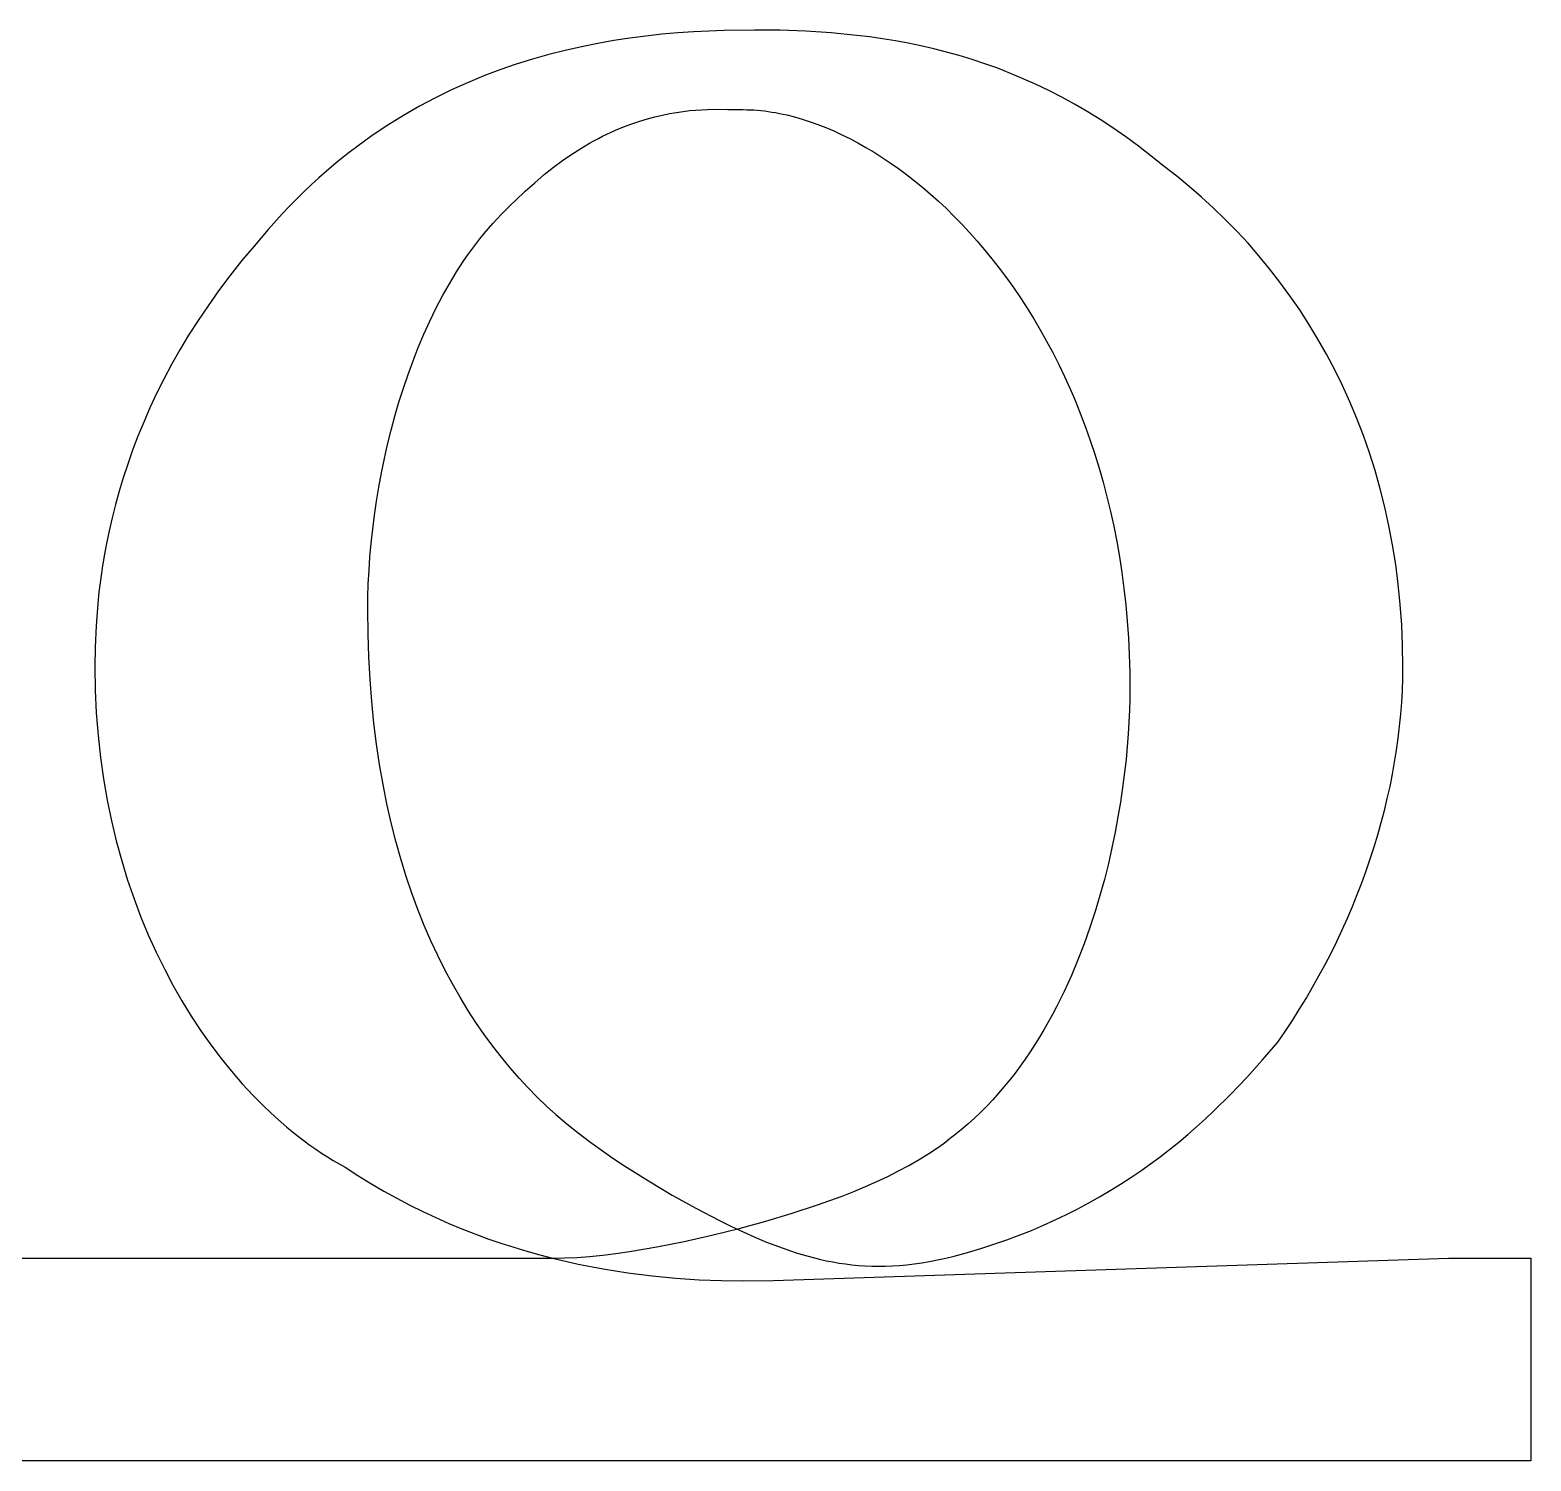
# Model space of a CAD drawing. Extents: x 0 to 794, y 0 to 176.
# Drawn here: x 608.8 to 793.8, y 0 to 176.4 of the extents above; entities that cross this region are included whole.
import ezdxf

# ---------------------------------------------------------------- set-up
doc = ezdxf.new("R2010")
doc.units = 0
doc.layers.add('4', color=96, linetype='CONTINUOUS')
doc.layers.add('5', color=7, linetype='CONTINUOUS')

msp = doc.modelspace()

# ---------------------------------------------------------------- linework, layer by layer
at = {"layer": '4', "color": 1}
for p, q in [((686.71, 175.87), (684.75, 175.65)), ((688.66, 176.04), (686.71, 175.87)), ((690.59, 176.18), (688.66, 176.04)), ((694.4, 176.35), (690.59, 176.18)), ((698.13, 176.4), (694.4, 176.35)), ((701.29, 176.37), (698.13, 176.4)), ((704.44, 176.25), (701.29, 176.37)), ((707.59, 176.05), (704.44, 176.25)), ((710.75, 175.74), (707.59, 176.05)), ((712.32, 175.55), (710.75, 175.74)), ((674.79, 173.89), (672.79, 173.38)), ((676.8, 174.34), (674.79, 173.89)), ((678.8, 174.74), (676.8, 174.34)), ((680.79, 175.09), (678.8, 174.74)), ((682.78, 175.39), (680.79, 175.09)), ((684.75, 175.65), (682.78, 175.39)), ((713.9, 175.32), (712.32, 175.55)), ((715.48, 175.07), (713.9, 175.32)), ((717.06, 174.78), (715.48, 175.07)), ((718.63, 174.45), (717.06, 174.78)), ((720.21, 174.09), (718.63, 174.45)), ((721.79, 173.69), (720.21, 174.09)), ((668.77, 172.19), (666.76, 171.5)), ((670.78, 172.81), (668.77, 172.19)), ((672.79, 173.38), (670.78, 172.81)), ((723.36, 173.25), (721.79, 173.69)), ((724.94, 172.77), (723.36, 173.25)), ((726.52, 172.24), (724.94, 172.77)), ((728.1, 171.68), (726.52, 172.24)), ((664.76, 170.74), (662.77, 169.91)), ((666.76, 171.5), (664.76, 170.74)), ((729.67, 171.06), (728.1, 171.68)), ((731.25, 170.4), (729.67, 171.06)), ((732.83, 169.69), (731.25, 170.4)), ((660.78, 169.02), (658.8, 168.05)), ((662.77, 169.91), (660.78, 169.02)), ((734.4, 168.93), (732.83, 169.69)), ((735.98, 168.12), (734.4, 168.93)), ((656.83, 167.01), (654.88, 165.88)), ((658.8, 168.05), (656.83, 167.01)), ((690.13, 166.46), (690.9, 166.53)), ((690.9, 166.53), (691.64, 166.58)), ((691.64, 166.58), (692.35, 166.61)), ((692.35, 166.61), (693.66, 166.63)), ((693.66, 166.63), (694.83, 166.62)), ((694.83, 166.62), (696.73, 166.59)), ((696.73, 166.59), (697.16, 166.58)), ((697.16, 166.58), (697.59, 166.57)), ((697.59, 166.57), (698.03, 166.55)), ((698.03, 166.55), (698.47, 166.51)), ((698.47, 166.51), (698.91, 166.47)), ((737.56, 167.26), (735.98, 168.12)), ((739.14, 166.34), (737.56, 167.26)), ((652.94, 164.68), (651.01, 163.39)), ((654.88, 165.88), (652.94, 164.68)), ((682, 164.47), (683, 164.84)), ((683, 164.84), (683.98, 165.17)), ((683.98, 165.17), (684.93, 165.46)), ((684.93, 165.46), (685.86, 165.71)), ((685.86, 165.71), (686.77, 165.92)), ((686.77, 165.92), (687.65, 166.1)), ((687.65, 166.1), (688.51, 166.25)), ((688.51, 166.25), (689.34, 166.37)), ((689.34, 166.37), (690.13, 166.46)), ((698.91, 166.47), (699.36, 166.42)), ((699.36, 166.42), (699.81, 166.36)), ((699.81, 166.36), (700.27, 166.29)), ((700.27, 166.29), (700.73, 166.22)), ((700.73, 166.22), (701.19, 166.13)), ((701.19, 166.13), (702.12, 165.93)), ((702.12, 165.93), (703.06, 165.69)), ((703.06, 165.69), (704.01, 165.41)), ((704.01, 165.41), (704.97, 165.1)), ((704.97, 165.1), (705.94, 164.76)), ((705.94, 164.76), (706.91, 164.37)), ((740.71, 165.36), (739.14, 166.34)), ((742.29, 164.33), (740.71, 165.36)), ((651.01, 163.39), (650.06, 162.71)), ((678.34, 162.75), (678.88, 163.04)), ((678.88, 163.04), (679.41, 163.31)), ((679.41, 163.31), (679.94, 163.57)), ((679.94, 163.57), (680.98, 164.04)), ((680.98, 164.04), (682, 164.47)), ((706.91, 164.37), (707.89, 163.96)), ((707.89, 163.96), (708.88, 163.5)), ((708.88, 163.5), (709.87, 163.01)), ((709.87, 163.01), (710.87, 162.48)), ((743.87, 163.23), (742.29, 164.33)), ((745.44, 162.08), (743.87, 163.23)), ((648.17, 161.3), (647.23, 160.55)), ((649.11, 162.02), (648.17, 161.3)), ((650.06, 162.71), (649.11, 162.02)), ((674.48, 160.32), (675.6, 161.09)), ((675.6, 161.09), (676.71, 161.8)), ((676.71, 161.8), (677.26, 162.13)), ((677.26, 162.13), (677.8, 162.45)), ((677.8, 162.45), (678.34, 162.75)), ((710.87, 162.48), (711.86, 161.92)), ((711.86, 161.92), (712.86, 161.33)), ((712.86, 161.33), (713.86, 160.69)), ((747.02, 160.86), (745.44, 162.08)), ((646.29, 159.79), (645.36, 159)), ((647.23, 160.55), (646.29, 159.79)), ((672.2, 158.57), (673.35, 159.48)), ((673.35, 159.48), (674.48, 160.32)), ((713.86, 160.69), (714.86, 160.03)), ((714.86, 160.03), (715.86, 159.32)), ((715.86, 159.32), (716.85, 158.59)), ((748.6, 159.58), (747.02, 160.86)), ((750.16, 158.37), (748.6, 159.58)), ((643.53, 157.35), (642.62, 156.49)), ((644.44, 158.19), (643.53, 157.35)), ((645.36, 159), (644.44, 158.19)), ((669.87, 156.52), (671.04, 157.58)), ((671.04, 157.58), (672.2, 158.57)), ((716.85, 158.59), (717.85, 157.81)), ((717.85, 157.81), (718.84, 157.01)), ((751.7, 157.12), (750.16, 158.37)), ((641.71, 155.61), (640.82, 154.7)), ((642.62, 156.49), (641.71, 155.61)), ((668.69, 155.37), (669.87, 156.52)), ((718.84, 157.01), (719.82, 156.17)), ((719.82, 156.17), (720.8, 155.29)), ((753.21, 155.81), (751.7, 157.12)), ((754.69, 154.46), (753.21, 155.81)), ((639.93, 153.76), (638.17, 151.82)), ((640.82, 154.7), (639.93, 153.76)), ((666.41, 153.14), (666.96, 153.72)), ((666.96, 153.72), (667.53, 154.29)), ((667.53, 154.29), (668.11, 154.84)), ((668.11, 154.84), (668.69, 155.37)), ((720.8, 155.29), (721.77, 154.38)), ((721.77, 154.38), (722.73, 153.43)), ((756.14, 153.05), (754.69, 154.46)), ((638.17, 151.82), (636.45, 149.77)), ((664.8, 151.31), (665.33, 151.94)), ((665.33, 151.94), (665.86, 152.55)), ((665.86, 152.55), (666.41, 153.14)), ((722.73, 153.43), (723.68, 152.45)), ((723.68, 152.45), (724.63, 151.44)), ((757.56, 151.6), (756.14, 153.05)), ((663.29, 149.36), (663.78, 150.02)), ((663.78, 150.02), (664.29, 150.68)), ((664.29, 150.68), (664.8, 151.31)), ((724.63, 151.44), (725.56, 150.39)), ((725.56, 150.39), (726.48, 149.31)), ((758.95, 150.11), (757.56, 151.6)), ((760.29, 148.56), (758.95, 150.11)), ((636.45, 149.77), (634.91, 147.93)), ((661.4, 146.58), (662.32, 147.99)), ((662.32, 147.99), (662.8, 148.68)), ((662.8, 148.68), (663.29, 149.36)), ((726.48, 149.31), (727.39, 148.19)), ((727.39, 148.19), (728.29, 147.04)), ((761.61, 146.97), (760.29, 148.56)), ((634.91, 147.93), (633.46, 146.09)), ((660.52, 145.12), (661.4, 146.58)), ((728.29, 147.04), (729.17, 145.85)), ((762.88, 145.33), (761.61, 146.97)), ((633.46, 146.09), (632.08, 144.25)), ((659.68, 143.62), (660.52, 145.12)), ((729.17, 145.85), (730.04, 144.64)), ((730.04, 144.64), (730.89, 143.39)), ((764.11, 143.64), (762.88, 145.33)), ((632.08, 144.25), (630.78, 142.42)), ((658.87, 142.09), (659.68, 143.62)), ((730.89, 143.39), (731.73, 142.1)), ((765.31, 141.91), (764.11, 143.64)), ((629.55, 140.59), (628.39, 138.77)), ((630.78, 142.42), (629.55, 140.59)), ((658.11, 140.52), (658.87, 142.09)), ((731.73, 142.1), (732.54, 140.78)), ((732.54, 140.78), (733.34, 139.43)), ((766.45, 140.13), (765.31, 141.91)), ((628.39, 138.77), (627.3, 136.96)), ((656.69, 137.28), (657.38, 138.91)), ((657.38, 138.91), (658.11, 140.52)), ((733.34, 139.43), (734.12, 138.04)), ((767.56, 138.31), (766.45, 140.13)), ((627.3, 136.96), (626.29, 135.16)), ((656.04, 135.62), (656.69, 137.28)), ((734.12, 138.04), (734.87, 136.63)), ((768.62, 136.44), (767.56, 138.31)), ((626.29, 135.16), (625.33, 133.36)), ((655.43, 133.94), (656.04, 135.62)), ((734.87, 136.63), (735.61, 135.18)), ((735.61, 135.18), (736.32, 133.69)), ((769.63, 134.52), (768.62, 136.44)), ((625.33, 133.36), (624.44, 131.58)), ((654.85, 132.24), (655.43, 133.94)), ((736.32, 133.69), (737.01, 132.17)), ((770.59, 132.56), (769.63, 134.52)), ((624.44, 131.58), (623.61, 129.81)), ((654.31, 130.53), (654.85, 132.24)), ((737.01, 132.17), (737.67, 130.63)), ((771.5, 130.55), (770.59, 132.56)), ((623.61, 129.81), (622.85, 128.06)), ((653.8, 128.8), (654.31, 130.53)), ((737.67, 130.63), (738.31, 129.04)), ((772.35, 128.5), (771.5, 130.55)), ((622.85, 128.06), (622.14, 126.32)), ((653.34, 127.06), (653.8, 128.8)), ((738.31, 129.04), (738.92, 127.43)), ((773.16, 126.41), (772.35, 128.5)), ((622.14, 126.32), (621.48, 124.59)), ((652.91, 125.31), (653.34, 127.06)), ((738.92, 127.43), (739.51, 125.78)), ((739.51, 125.78), (740.06, 124.1)), ((773.91, 124.27), (773.16, 126.41)), ((621.48, 124.59), (620.88, 122.89)), ((652.51, 123.56), (652.91, 125.31)), ((740.06, 124.1), (740.59, 122.39)), ((774.6, 122.09), (773.91, 124.27)), ((620.88, 122.89), (620.33, 121.2)), ((652.15, 121.81), (652.51, 123.56)), ((740.59, 122.39), (741.09, 120.65)), ((775.23, 119.86), (774.6, 122.09)), ((620.33, 121.2), (619.83, 119.54)), ((651.83, 120.06), (652.15, 121.81)), ((741.09, 120.65), (741.56, 118.87)), ((619.83, 119.54), (619.37, 117.89)), ((651.54, 118.31), (651.83, 120.06)), ((741.56, 118.87), (741.99, 117.06)), ((775.8, 117.59), (775.23, 119.86)), ((619.37, 117.89), (618.96, 116.27)), ((651.07, 114.85), (651.29, 116.58)), ((651.29, 116.58), (651.54, 118.31)), ((741.99, 117.06), (742.39, 115.22)), ((776.31, 115.28), (775.8, 117.59)), ((618.96, 116.27), (618.6, 114.68)), ((650.88, 113.14), (651.07, 114.85)), ((742.39, 115.22), (742.76, 113.35)), ((776.76, 112.92), (776.31, 115.28)), ((618.27, 113.11), (617.99, 111.57)), ((618.6, 114.68), (618.27, 113.11)), ((650.73, 111.44), (650.88, 113.14)), ((742.76, 113.35), (743.09, 111.45)), ((777.15, 110.52), (776.76, 112.92)), ((617.99, 111.57), (617.74, 110.05)), ((650.62, 109.77), (650.73, 111.44)), ((743.09, 111.45), (743.39, 109.51)), ((617.74, 110.05), (617.52, 108.56)), ((650.53, 108.12), (650.62, 109.77)), ((743.39, 109.51), (743.65, 107.55)), ((777.46, 108.08), (777.15, 110.52)), ((617.52, 108.56), (617.34, 107.11)), ((650.48, 106.5), (650.53, 108.12)), ((743.65, 107.55), (743.87, 105.55)), ((777.71, 105.6), (777.46, 108.08)), ((617.19, 105.69), (616.98, 102.94)), ((617.34, 107.11), (617.19, 105.69)), ((650.47, 104.91), (650.48, 106.5)), ((743.87, 105.55), (744.06, 103.52)), ((777.89, 103.07), (777.71, 105.6)), ((650.5, 101.98), (650.47, 104.91)), ((616.98, 102.94), (616.86, 100.34)), ((650.59, 99.12), (650.5, 101.98)), ((744.06, 103.52), (744.2, 101.46)), ((778, 100.51), (777.89, 103.07)), ((616.86, 100.34), (616.82, 97.9)), ((744.2, 101.46), (744.31, 99.37)), ((778.04, 97.9), (778, 100.51)), ((650.75, 96.33), (650.59, 99.12)), ((744.31, 99.37), (744.37, 97.25)), ((616.82, 97.9), (616.87, 95.03)), ((650.96, 93.61), (650.75, 96.33)), ((744.37, 97.25), (744.39, 95.09)), ((777.97, 94.99), (778.02, 96.45)), ((778.02, 96.45), (778.04, 97.9)), ((616.87, 95.03), (617, 92.21)), ((744.39, 95.09), (744.38, 93.86)), ((777.89, 93.53), (777.97, 94.99)), ((651.23, 90.95), (650.96, 93.61)), ((744.34, 92.54), (744.19, 89.65)), ((744.38, 93.86), (744.34, 92.54)), ((777.78, 92.06), (777.89, 93.53)), ((617, 92.21), (617.22, 89.45)), ((651.55, 88.37), (651.23, 90.95)), ((777.63, 90.58), (777.78, 92.06)), ((617.22, 89.45), (617.52, 86.74)), ((744.19, 89.65), (743.91, 86.46)), ((777.25, 87.62), (777.46, 89.1)), ((777.46, 89.1), (777.63, 90.58)), ((651.93, 85.84), (651.55, 88.37)), ((777.01, 86.13), (777.25, 87.62)), ((617.52, 86.74), (617.89, 84.08)), ((652.35, 83.39), (651.93, 85.84)), ((743.91, 86.46), (743.49, 83.02)), ((776.74, 84.65), (777.01, 86.13)), ((617.89, 84.08), (618.35, 81.47)), ((652.83, 81), (652.35, 83.39)), ((776.44, 83.16), (776.74, 84.65)), ((618.35, 81.47), (618.87, 78.92)), ((743.49, 83.02), (743.22, 81.23)), ((775.75, 80.18), (776.11, 81.67)), ((776.11, 81.67), (776.44, 83.16)), ((653.36, 78.67), (652.83, 81)), ((743.22, 81.23), (742.91, 79.39)), ((775.36, 78.69), (775.75, 80.18)), ((618.87, 78.92), (619.47, 76.43)), ((653.93, 76.41), (653.36, 78.67)), ((742.91, 79.39), (742.56, 77.51)), ((774.93, 77.2), (775.36, 78.69)), ((619.47, 76.43), (620.14, 74)), ((654.55, 74.21), (653.93, 76.41)), ((742.56, 77.51), (742.17, 75.6)), ((774.49, 75.72), (774.93, 77.2)), ((620.14, 74), (620.87, 71.62)), ((655.21, 72.07), (654.55, 74.21)), ((742.17, 75.6), (741.73, 73.66)), ((773.5, 72.76), (774.01, 74.24)), ((774.01, 74.24), (774.49, 75.72)), ((741.73, 73.66), (741.24, 71.7)), ((772.96, 71.29), (773.5, 72.76)), ((620.87, 71.62), (621.66, 69.3)), ((655.91, 69.99), (655.21, 72.07)), ((741.24, 71.7), (740.7, 69.72)), ((772.4, 69.83), (772.96, 71.29)), ((621.66, 69.3), (622.51, 67.05)), ((656.65, 67.98), (655.91, 69.99)), ((740.7, 69.72), (740.1, 67.74)), ((771.81, 68.37), (772.4, 69.83)), ((622.51, 67.05), (623.42, 64.85)), ((657.43, 66.03), (656.65, 67.98)), ((740.1, 67.74), (739.46, 65.75)), ((770.54, 65.47), (771.19, 66.92)), ((771.19, 66.92), (771.81, 68.37)), ((623.42, 64.85), (624.39, 62.72)), ((658.25, 64.14), (657.43, 66.03)), ((739.46, 65.75), (738.76, 63.77)), ((769.87, 64.04), (770.54, 65.47)), ((659.1, 62.31), (658.25, 64.14)), ((738.76, 63.77), (737.99, 61.79)), ((769.17, 62.61), (769.87, 64.04)), ((624.39, 62.72), (625.4, 60.65)), ((659.98, 60.54), (659.1, 62.31)), ((737.99, 61.79), (737.17, 59.83)), ((767.68, 59.79), (768.44, 61.19)), ((768.44, 61.19), (769.17, 62.61)), ((625.4, 60.65), (626.46, 58.64)), ((660.89, 58.83), (659.98, 60.54)), ((737.17, 59.83), (736.29, 57.89)), ((766.9, 58.4), (767.68, 59.79)), ((626.46, 58.64), (627.57, 56.71)), ((661.84, 57.17), (660.89, 58.83)), ((736.29, 57.89), (735.34, 55.97)), ((766.1, 57.02), (766.9, 58.4)), ((627.57, 56.71), (628.72, 54.83)), ((662.81, 55.58), (661.84, 57.17)), ((663.8, 54.04), (662.81, 55.58)), ((735.34, 55.97), (734.84, 55.02)), ((764.41, 54.3), (765.26, 55.65)), ((765.26, 55.65), (766.1, 57.02)), ((628.72, 54.83), (629.9, 53.03)), ((664.82, 52.56), (663.8, 54.04)), ((734.33, 54.08), (733.8, 53.15)), ((734.84, 55.02), (734.33, 54.08)), ((763.52, 52.96), (764.41, 54.3)), ((629.9, 53.03), (631.13, 51.3)), ((665.86, 51.14), (664.82, 52.56)), ((733.25, 52.23), (732.68, 51.33)), ((733.8, 53.15), (733.25, 52.23)), ((762.62, 51.64), (763.52, 52.96)), ((631.13, 51.3), (632.39, 49.63)), ((666.93, 49.77), (665.86, 51.14)), ((732.1, 50.43), (731.49, 49.55)), ((732.68, 51.33), (732.1, 50.43)), ((760.74, 49.44), (762.62, 51.64)), ((632.39, 49.63), (633.68, 48.04)), ((668.01, 48.46), (666.93, 49.77)), ((669.11, 47.2), (668.01, 48.46)), ((730.87, 48.67), (730.24, 47.82)), ((731.49, 49.55), (730.87, 48.67)), ((758.8, 47.29), (760.74, 49.44)), ((633.68, 48.04), (635, 46.51)), ((635, 46.51), (636.34, 45.06)), ((670.23, 46), (669.11, 47.2)), ((729.58, 46.97), (728.9, 46.15)), ((730.24, 47.82), (729.58, 46.97)), ((756.81, 45.2), (758.8, 47.29)), ((636.34, 45.06), (637.71, 43.69)), ((671.35, 44.85), (670.23, 46)), ((672.5, 43.75), (671.35, 44.85)), ((727.49, 44.54), (726.75, 43.76)), ((728.2, 45.33), (727.49, 44.54)), ((728.9, 46.15), (728.2, 45.33)), ((754.74, 43.17), (756.81, 45.2)), ((637.71, 43.69), (638.4, 43.03)), ((638.4, 43.03), (639.09, 42.39)), ((673.65, 42.71), (672.5, 43.75)), ((673.65, 42.71), (675, 41.56)), ((726, 43), (725.23, 42.26)), ((726.75, 43.76), (726, 43)), ((753.69, 42.18), (754.74, 43.17)), ((639.09, 42.39), (639.79, 41.77)), ((639.79, 41.77), (640.49, 41.16)), ((640.49, 41.16), (641.2, 40.58)), ((675, 41.56), (676.38, 40.45)), ((723.61, 40.84), (722.78, 40.16)), ((724.43, 41.54), (723.61, 40.84)), ((725.23, 42.26), (724.43, 41.54)), ((751.51, 40.26), (752.61, 41.21)), ((752.61, 41.21), (753.69, 42.18)), ((641.2, 40.58), (641.91, 40.02)), ((641.91, 40.02), (642.62, 39.47)), ((642.62, 39.47), (643.34, 38.95)), ((643.34, 38.95), (644.06, 38.44)), ((676.38, 40.45), (677.79, 39.38)), ((677.79, 39.38), (679.21, 38.35)), ((720.8, 38.7), (721.38, 39.11)), ((721.38, 39.11), (721.95, 39.53)), ((722.78, 40.16), (721.92, 39.5)), ((749.26, 38.4), (750.4, 39.32)), ((750.4, 39.32), (751.51, 40.26)), ((644.06, 38.44), (644.78, 37.95)), ((644.78, 37.95), (645.5, 37.49)), ((645.5, 37.49), (646.22, 37.04)), ((646.22, 37.04), (646.94, 36.62)), ((679.21, 38.35), (680.66, 37.35)), ((680.66, 37.35), (682.12, 36.38)), ((717.15, 36.44), (718.4, 37.16)), ((718.4, 37.16), (719.62, 37.91)), ((719.62, 37.91), (720.8, 38.7)), ((746.92, 36.63), (748.1, 37.51)), ((748.1, 37.51), (749.26, 38.4)), ((646.94, 36.62), (647.66, 36.21)), ((647.66, 36.21), (649.24, 35.19)), ((649.24, 35.19), (650.83, 34.21)), ((682.12, 36.38), (685.05, 34.52)), ((714.54, 35.08), (715.86, 35.75)), ((715.86, 35.75), (717.15, 36.44)), ((744.49, 34.93), (745.72, 35.77)), ((745.72, 35.77), (746.92, 36.63)), ((650.83, 34.21), (652.43, 33.28)), ((685.05, 34.52), (687.98, 32.78)), ((710.37, 33.23), (711.79, 33.83)), ((711.79, 33.83), (713.18, 34.44)), ((713.18, 34.44), (714.54, 35.08)), ((740.65, 32.55), (741.96, 33.33)), ((741.96, 33.33), (743.24, 34.12)), ((743.24, 34.12), (744.49, 34.93)), ((652.43, 33.28), (654.03, 32.39)), ((654.03, 32.39), (655.63, 31.55)), ((655.63, 31.55), (657.24, 30.76)), ((687.98, 32.78), (690.91, 31.15)), ((702.77, 30.53), (705.9, 31.56)), ((705.9, 31.56), (708.91, 32.66)), ((708.91, 32.66), (710.37, 33.23)), ((737.97, 31.08), (739.32, 31.81)), ((739.32, 31.81), (740.65, 32.55)), ((657.24, 30.76), (658.85, 30)), ((658.85, 30), (660.46, 29.29)), ((690.91, 31.15), (693.82, 29.63)), ((693.82, 29.63), (695.27, 28.91)), ((699.54, 29.56), (702.77, 30.53)), ((733.72, 29.06), (735.17, 29.71)), ((735.17, 29.71), (736.58, 30.38)), ((736.58, 30.38), (737.97, 31.08)), ((660.46, 29.29), (662.07, 28.62)), ((662.07, 28.62), (663.67, 27.99)), ((663.67, 27.99), (665.28, 27.4)), ((689.46, 27.06), (692.86, 27.82)), ((692.86, 27.82), (696.23, 28.65)), ((695.27, 28.91), (696.72, 28.23)), ((696.23, 28.65), (699.54, 29.56)), ((696.72, 28.23), (698.17, 27.59)), ((729.2, 27.27), (730.74, 27.84)), ((730.74, 27.84), (732.25, 28.43)), ((732.25, 28.43), (733.72, 29.06)), ((665.28, 27.4), (666.88, 26.85)), ((666.88, 26.85), (668.48, 26.34)), ((668.48, 26.34), (670.08, 25.86)), ((682.7, 25.82), (686.07, 26.38)), ((686.07, 26.38), (689.46, 27.06)), ((698.17, 27.59), (699.62, 26.99)), ((699.62, 26.99), (701.08, 26.43)), ((701.08, 26.43), (702.54, 25.91)), ((702.54, 25.91), (703.27, 25.67)), ((724.39, 25.72), (726.03, 26.21)), ((726.03, 26.21), (727.63, 26.72)), ((727.63, 26.72), (729.2, 27.27)), ((670.08, 25.86), (671.67, 25.41)), ((671.67, 25.41), (673.25, 25)), ((673.25, 25), (674.72, 25.03)), ((673.25, 25), (674.82, 24.62)), ((674.72, 25.03), (676.25, 25.1)), ((674.82, 24.62), (676.38, 24.28)), ((676.25, 25.1), (677.81, 25.22)), ((676.38, 24.28), (679.48, 23.67)), ((677.81, 25.22), (679.42, 25.38)), ((679.42, 25.38), (681.05, 25.59)), ((681.05, 25.59), (682.7, 25.82)), ((703.27, 25.67), (704.01, 25.45)), ((704.01, 25.45), (704.75, 25.23)), ((704.75, 25.23), (705.5, 25.04)), ((705.5, 25.04), (706.26, 24.85)), ((706.26, 24.85), (707.01, 24.69)), ((707.01, 24.69), (707.78, 24.54)), ((707.78, 24.54), (708.55, 24.4)), ((708.55, 24.4), (709.34, 24.29)), ((709.34, 24.29), (710.13, 24.19)), ((710.13, 24.19), (710.93, 24.11)), ((710.93, 24.11), (711.74, 24.05)), ((711.74, 24.05), (712.57, 24.02)), ((715.12, 24.04), (716, 24.1)), ((716, 24.1), (716.9, 24.18)), ((716.9, 24.18), (717.82, 24.29)), ((717.82, 24.29), (718.75, 24.42)), ((718.75, 24.42), (719.71, 24.59)), ((719.71, 24.59), (720.69, 24.78)), ((720.69, 24.78), (721.69, 25.01)), ((721.69, 25.01), (722.72, 25.26)), ((722.72, 25.26), (724.39, 25.72)), ((679.48, 23.67), (682.53, 23.19)), ((682.53, 23.19), (685.51, 22.81)), ((685.51, 22.81), (688.44, 22.53)), ((688.44, 22.53), (691.29, 22.34)), ((691.29, 22.34), (694.05, 22.23)), ((694.05, 22.23), (696.73, 22.2)), ((696.73, 22.2), (700.46, 22.25)), ((712.57, 24.02), (713.4, 24)), ((713.4, 24), (714.25, 24.01)), ((714.25, 24.01), (715.12, 24.04))]:
    msp.add_line(p, q, dxfattribs=at)
at = {"layer": '4', "color": 7}
msp.add_line((476.64, 25), (673.25, 25), dxfattribs=at)
at = {"layer": '5', "color": 7}
for p, q in [((700.46, 22.25), (783.63, 25)), ((783.63, 25), (793.81, 25)), ((793.81, 25), (793.81, 0)), ((793.81, 0), (0, 0))]:
    msp.add_line(p, q, dxfattribs=at)

doc.saveas('drawing.dxf')
